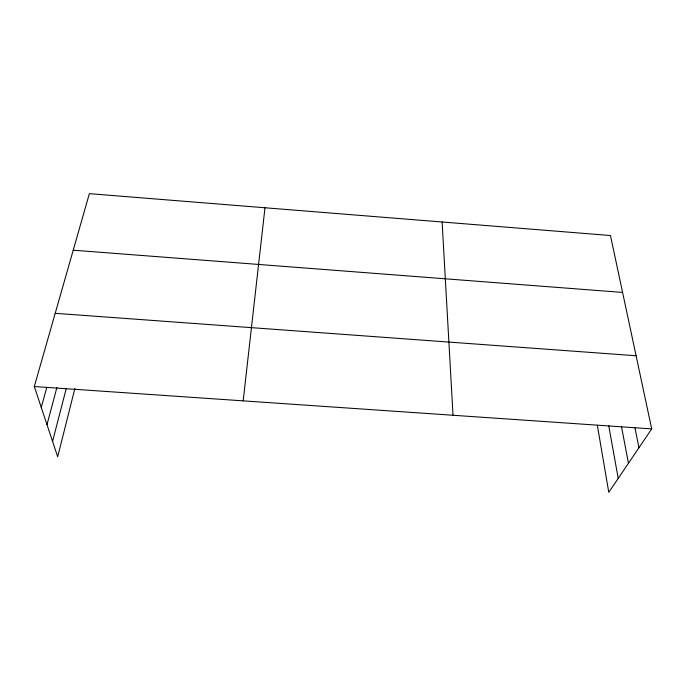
<?xml version="1.0" encoding="UTF-8"?>
<svg xmlns="http://www.w3.org/2000/svg" width="686" height="686" viewBox="0 0 686 686"><rect width="100%" height="100%" fill="white"/><g stroke="black" fill="none" stroke-linecap="round" stroke-linejoin="round"><path stroke-width="1.03" d="M243.178 400.864L264.985 207.764M74.903 388.396L57.684 456.782L34.3 386.527L89.369 193.658L610.454 235.521L651.7 428.896L608.782 492.342L597.335 425.269M52.565 441.398L66.25 388.516M46.991 424.651L56.878 387.581M41.263 407.458L46.777 387.427M34.3 386.527L651.7 428.896M55.206 313.313L636.093 355.751M73.222 250.193L622.588 292.433M634.996 427.995L638.949 447.744M621.447 426.332L628.453 463.264M608.748 425.74L618.215 478.408M442.11 221.998L453.026 415.262"/></g></svg>
